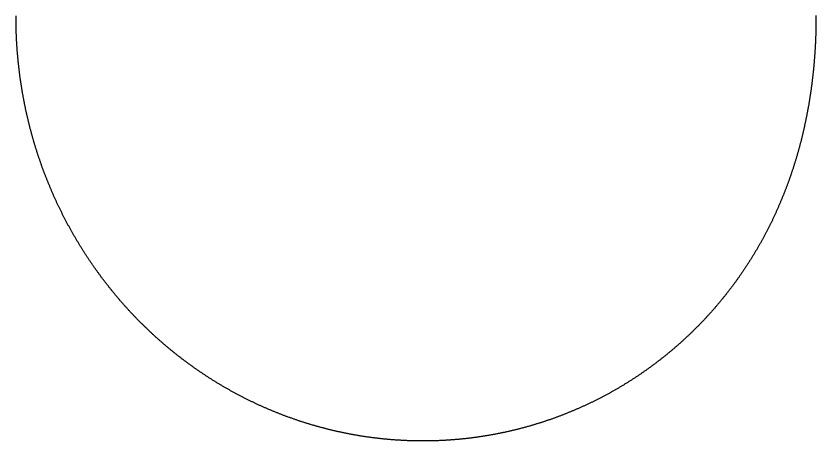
# Model space of a CAD drawing. Header units: metres. Extents: x -294 to 245, y -286 to 287.
# Drawn here: x -294 to 245, y -286 to 0 of the extents above; entities that cross this region are included whole.
import ezdxf

# ---------------------------------------------------------------- set-up
doc = ezdxf.new("R2010")
doc.units = ezdxf.units.M

msp = doc.modelspace()

# ---------------------------------------------------------------- linework, layer by layer
msp.add_lwpolyline([(245.04, 0.83), (245.04, 0.34), (245.04, 0), (245.04, 0), (245.04, -0.15), (245.04, -0.63), (245.04, -1.12), (245.04, -1.61), (245.04, -1.61), (245.03, -2.09), (245.03, -2.58), (245.03, -3.07), (245.02, -3.55), (245.02, -4.04), (245.01, -4.53), (245.01, -5.01), (245, -5.5), (244.99, -5.99), (244.98, -6.47), (244.98, -6.96), (244.97, -7.45), (244.96, -7.93), (244.95, -8.42), (244.94, -8.91), (244.92, -9.39), (244.91, -9.88), (244.9, -10.36), (244.88, -10.85), (244.87, -11.34), (244.85, -11.82), (244.84, -12.31), (244.82, -12.8), (244.8, -13.28), (244.79, -13.77), (244.77, -14.26), (244.75, -14.74), (244.73, -15.23), (244.71, -15.72), (244.69, -16.2), (244.67, -16.69), (244.65, -17.17), (244.62, -17.66), (244.6, -18.15), (244.58, -18.63), (244.55, -19.12), (244.52, -19.6), (244.5, -20.09), (244.47, -20.58), (244.44, -21.06), (244.42, -21.55), (244.39, -22.03), (244.36, -22.52), (244.33, -23.01), (244.3, -23.49), (244.27, -23.98), (244.23, -24.46), (244.2, -24.95), (244.17, -25.43), (244.13, -25.92), (244.1, -26.41), (244.06, -26.89), (244.03, -27.38), (243.99, -27.86), (243.95, -28.35), (243.91, -28.83), (243.88, -29.32), (243.84, -29.8), (243.8, -30.29), (243.75, -30.77), (243.71, -31.26), (243.67, -31.74), (243.63, -32.23), (243.58, -32.71), (243.54, -33.2), (243.49, -33.68), (243.45, -34.16), (243.4, -34.65), (243.35, -35.13), (243.31, -35.62), (243.26, -36.1), (243.21, -36.59), (243.16, -37.07), (243.11, -37.55), (243.05, -38.04), (243, -38.52), (242.95, -39.01), (242.9, -39.49), (242.84, -39.97), (242.79, -40.46), (242.73, -40.94), (242.67, -41.42), (242.62, -41.91), (242.56, -42.39), (242.5, -42.87), (242.44, -43.36), (242.38, -43.84), (242.32, -44.32), (242.26, -44.81), (242.2, -45.29), (242.14, -45.77), (242.07, -46.25), (242.01, -46.74), (241.94, -47.22), (241.88, -47.7), (241.81, -48.18), (241.75, -48.67), (241.68, -49.15), (241.61, -49.63), (241.54, -50.11), (241.47, -50.59), (241.4, -51.07), (241.33, -51.56), (241.26, -52.04), (241.19, -52.52), (241.11, -53), (241.04, -53.48), (240.97, -53.96), (240.89, -54.44), (240.82, -54.92), (240.74, -55.4), (240.66, -55.89), (240.58, -56.37), (240.5, -56.85), (240.43, -57.33), (240.35, -57.81), (240.26, -58.29), (240.18, -58.77), (240.1, -59.25), (240.02, -59.73), (239.93, -60.2), (239.85, -60.68), (239.76, -61.16), (239.68, -61.64), (239.59, -62.12), (239.5, -62.6), (239.42, -63.08), (239.33, -63.56), (239.24, -64.04), (239.15, -64.51), (239.06, -64.99), (238.96, -65.47), (238.87, -65.95), (238.78, -66.43), (238.68, -66.9), (238.59, -67.38), (238.49, -67.86), (238.4, -68.33), (238.3, -68.81), (238.2, -69.29), (238.11, -69.77), (238.01, -70.24), (237.91, -70.72), (237.81, -71.19), (237.71, -71.67), (237.61, -72.15), (237.5, -72.62), (237.4, -73.1), (237.3, -73.57), (237.19, -74.05), (237.09, -74.52), (236.98, -75), (236.87, -75.47), (236.77, -75.95), (236.66, -76.42), (236.55, -76.9), (236.44, -77.37), (236.33, -77.85), (236.22, -78.32), (236.11, -78.79), (235.99, -79.27), (235.88, -79.74), (235.77, -80.21), (235.65, -80.69), (235.54, -81.16), (235.42, -81.63), (235.3, -82.1), (235.18, -82.58), (235.07, -83.05), (234.95, -83.52), (234.83, -83.99), (234.71, -84.46), (234.58, -84.93), (234.46, -85.41), (234.34, -85.88), (234.21, -86.35), (234.09, -86.82), (233.96, -87.29), (233.84, -87.76), (233.71, -88.23), (233.58, -88.7), (233.46, -89.17), (233.33, -89.64), (233.2, -90.11), (233.07, -90.57), (232.93, -91.04), (232.8, -91.51), (232.67, -91.98), (232.53, -92.45), (232.4, -92.92), (232.26, -93.38), (232.13, -93.85), (231.99, -94.32), (231.85, -94.78), (231.72, -95.25), (231.58, -95.72), (231.44, -96.18), (231.3, -96.65), (231.15, -97.11), (231.01, -97.58), (230.87, -98.05), (230.73, -98.51), (230.58, -98.98), (230.44, -99.44), (230.29, -99.9), (230.14, -100.37), (229.99, -100.83), (229.85, -101.29), (229.7, -101.76), (229.55, -102.22), (229.4, -102.68), (229.24, -103.15), (229.09, -103.61), (228.94, -104.07), (228.78, -104.53), (228.63, -104.99), (228.47, -105.45), (228.32, -105.92), (228.16, -106.38), (228, -106.84), (227.84, -107.3), (227.68, -107.76), (227.52, -108.22), (227.36, -108.67), (227.2, -109.13), (227.04, -109.59), (226.87, -110.05), (226.71, -110.51), (226.54, -110.97), (226.38, -111.42), (226.21, -111.88), (226.04, -112.34), (225.87, -112.8), (225.71, -113.25), (225.54, -113.71), (225.37, -114.16), (225.19, -114.62), (225.02, -115.07), (224.85, -115.53), (224.68, -115.98), (224.5, -116.44), (224.33, -116.89), (224.15, -117.35), (223.97, -117.8), (223.8, -118.25), (223.62, -118.71), (223.44, -119.16), (223.26, -119.61), (223.08, -120.06), (222.9, -120.51), (222.71, -120.97), (222.53, -121.42), (222.35, -121.87), (222.16, -122.32), (221.98, -122.77), (221.79, -123.22), (221.6, -123.67), (221.42, -124.12), (221.23, -124.56), (221.04, -125.01), (220.85, -125.46), (220.66, -125.91), (220.46, -126.36), (220.27, -126.8), (220.08, -127.25), (219.88, -127.7), (219.69, -128.14), (219.49, -128.59), (219.3, -129.03), (219.1, -129.48), (218.9, -129.92), (218.7, -130.37), (218.5, -130.81), (218.3, -131.25), (218.1, -131.7), (217.9, -132.14), (217.7, -132.58), (217.49, -133.02), (217.29, -133.47), (217.08, -133.91), (216.88, -134.35), (216.67, -134.79), (216.46, -135.23), (216.25, -135.67), (216.04, -136.11), (215.83, -136.55), (215.62, -136.99), (215.41, -137.42), (215.2, -137.86), (214.99, -138.3), (214.77, -138.74), (214.56, -139.17), (214.34, -139.61), (214.13, -140.05), (213.91, -140.48), (213.69, -140.92), (213.48, -141.35), (213.26, -141.79), (213.04, -142.22), (212.82, -142.66), (212.59, -143.09), (212.37, -143.52), (212.15, -143.95), (211.93, -144.39), (211.7, -144.82), (211.48, -145.25), (211.25, -145.68), (211.02, -146.11), (210.8, -146.54), (210.57, -146.97), (210.34, -147.4), (210.11, -147.83), (209.88, -148.26), (209.65, -148.69), (209.42, -149.12), (209.18, -149.54), (208.95, -149.97), (208.71, -150.4), (208.48, -150.82), (208.24, -151.25), (208.01, -151.67), (207.77, -152.1), (207.53, -152.52), (207.29, -152.95), (207.05, -153.37), (206.81, -153.79), (206.57, -154.21), (206.32, -154.64), (206.08, -155.06), (205.84, -155.48), (205.59, -155.9), (205.35, -156.32), (205.1, -156.74), (204.85, -157.16), (204.61, -157.58), (204.36, -158), (204.11, -158.41), (203.86, -158.83), (203.61, -159.25), (203.36, -159.67), (203.1, -160.08), (202.85, -160.5), (202.6, -160.91), (202.34, -161.33), (202.09, -161.74), (201.83, -162.16), (201.58, -162.57), (201.32, -162.98), (201.06, -163.4), (200.8, -163.81), (200.54, -164.22), (200.28, -164.63), (200.02, -165.04), (199.76, -165.45), (199.5, -165.86), (199.23, -166.27), (198.97, -166.68), (198.7, -167.09), (198.44, -167.5), (198.17, -167.9), (197.91, -168.31), (197.64, -168.72), (197.37, -169.12), (197.1, -169.53), (196.83, -169.93), (196.56, -170.34), (196.29, -170.74), (196.02, -171.15), (195.74, -171.55), (195.47, -171.95), (195.19, -172.35), (194.92, -172.75), (194.64, -173.16), (194.37, -173.56), (194.09, -173.96), (193.81, -174.36), (193.53, -174.75), (193.25, -175.15), (192.97, -175.55), (192.69, -175.95), (192.41, -176.34), (192.13, -176.74), (191.84, -177.14), (191.56, -177.53), (191.27, -177.93), (190.99, -178.32), (190.7, -178.71), (190.42, -179.11), (190.13, -179.5), (189.84, -179.89), (189.55, -180.28), (189.26, -180.68), (188.97, -181.07), (188.68, -181.46), (188.39, -181.84), (188.09, -182.23), (187.8, -182.62), (187.51, -183.01), (187.21, -183.4), (186.92, -183.78), (186.62, -184.17), (186.32, -184.56), (186.03, -184.94), (185.73, -185.33), (185.43, -185.71), (185.13, -186.09), (184.83, -186.48), (184.53, -186.86), (184.22, -187.24), (183.92, -187.62), (183.62, -188), (183.31, -188.38), (183.01, -188.76), (182.7, -189.14), (182.4, -189.52), (182.09, -189.9), (181.78, -190.27), (181.47, -190.65), (181.17, -191.02), (180.86, -191.4), (180.55, -191.78), (180.23, -192.15), (179.92, -192.52), (179.61, -192.9), (179.3, -193.27), (178.98, -193.64), (178.67, -194.01), (178.35, -194.38), (178.04, -194.75), (177.72, -195.12), (177.4, -195.49), (177.09, -195.86), (176.77, -196.23), (176.45, -196.6), (176.13, -196.96), (175.81, -197.33), (175.48, -197.69), (175.16, -198.06), (174.84, -198.42), (174.52, -198.79), (174.19, -199.15), (173.87, -199.51), (173.54, -199.87), (173.22, -200.24), (172.89, -200.6), (172.56, -200.96), (172.23, -201.32), (171.91, -201.67), (171.58, -202.03), (171.25, -202.39), (170.92, -202.75), (170.58, -203.1), (170.25, -203.46), (169.92, -203.82), (169.59, -204.17), (169.25, -204.52), (168.92, -204.88), (168.58, -205.23), (168.25, -205.58), (167.91, -205.93), (167.57, -206.28), (167.23, -206.63), (166.89, -206.98), (166.56, -207.33), (166.21, -207.68), (165.87, -208.03), (165.53, -208.38), (165.19, -208.72), (164.85, -209.07), (164.51, -209.41), (164.16, -209.76), (163.82, -210.1), (163.47, -210.44), (163.13, -210.79), (162.78, -211.13), (162.43, -211.47), (162.08, -211.81), (161.74, -212.15), (161.39, -212.49), (161.04, -212.83), (160.69, -213.16), (160.34, -213.5), (159.98, -213.84), (159.63, -214.17), (159.28, -214.51), (158.92, -214.84), (158.57, -215.18), (158.22, -215.51), (157.86, -215.84), (157.5, -216.18), (157.15, -216.51), (156.79, -216.84), (156.43, -217.17), (156.07, -217.5), (155.72, -217.82), (155.36, -218.15), (155, -218.48), (154.63, -218.81), (154.27, -219.13), (153.91, -219.46), (153.55, -219.78), (153.18, -220.11), (152.82, -220.43), (152.46, -220.75), (152.09, -221.07), (151.72, -221.39), (151.36, -221.71), (150.99, -222.03), (150.62, -222.35), (150.25, -222.67), (149.89, -222.99), (149.52, -223.3), (149.15, -223.62), (148.78, -223.94), (148.4, -224.25), (148.03, -224.56), (147.66, -224.88), (147.29, -225.19), (146.91, -225.5), (146.54, -225.81), (146.16, -226.12), (145.79, -226.43), (145.41, -226.74), (145.04, -227.05), (144.66, -227.36), (144.28, -227.67), (143.9, -227.97), (143.53, -228.28), (143.15, -228.58), (142.77, -228.89), (142.39, -229.19), (142, -229.49), (141.62, -229.8), (141.24, -230.1), (140.86, -230.4), (140.48, -230.7), (140.09, -231), (139.71, -231.3), (139.32, -231.59), (138.94, -231.89), (138.55, -232.19), (138.16, -232.48), (137.78, -232.78), (137.39, -233.07), (137, -233.37), (136.61, -233.66), (136.22, -233.95), (135.83, -234.24), (135.44, -234.53), (135.05, -234.82), (134.66, -235.11), (134.27, -235.4), (133.87, -235.69), (133.48, -235.97), (133.09, -236.26), (132.69, -236.55), (132.3, -236.83), (131.9, -237.11), (131.51, -237.4), (131.11, -237.68), (130.71, -237.96), (130.32, -238.24), (129.92, -238.52), (129.52, -238.8), (129.12, -239.08), (128.72, -239.36), (128.32, -239.64), (127.92, -239.91), (127.52, -240.19), (127.12, -240.46), (126.72, -240.74), (126.31, -241.01), (125.91, -241.29), (125.51, -241.56), (125.1, -241.83), (124.7, -242.1), (124.29, -242.37), (123.89, -242.64), (123.48, -242.91), (123.08, -243.17), (122.67, -243.44), (122.26, -243.71), (121.85, -243.97), (121.44, -244.24), (121.04, -244.5), (120.63, -244.76), (120.22, -245.03), (119.81, -245.29), (119.39, -245.55), (118.98, -245.81), (118.57, -246.07), (118.16, -246.33), (117.75, -246.58), (117.33, -246.84), (116.92, -247.1), (116.5, -247.35), (116.09, -247.61), (115.67, -247.86), (115.26, -248.11), (114.84, -248.36), (114.42, -248.62), (114.01, -248.87), (113.59, -249.12), (113.17, -249.36), (112.75, -249.61), (112.33, -249.86), (111.91, -250.11), (111.49, -250.35), (111.07, -250.6), (110.65, -250.84), (110.23, -251.09), (109.81, -251.33), (109.39, -251.57), (108.96, -251.81), (108.54, -252.05), (108.12, -252.29), (107.69, -252.53), (107.27, -252.77), (106.84, -253.01), (106.42, -253.24), (105.99, -253.48), (105.57, -253.71), (105.14, -253.95), (104.71, -254.18), (104.28, -254.41), (103.86, -254.64), (103.43, -254.87), (103, -255.1), (102.57, -255.33), (102.14, -255.56), (101.71, -255.79), (101.28, -256.01), (100.85, -256.24), (100.42, -256.47), (99.98, -256.69), (99.55, -256.91), (99.12, -257.14), (98.69, -257.36), (98.25, -257.58), (97.82, -257.8), (97.38, -258.02), (96.95, -258.24), (96.51, -258.45), (96.08, -258.67), (95.64, -258.89), (95.2, -259.1), (94.77, -259.32), (94.33, -259.53), (93.89, -259.74), (93.45, -259.96), (93.02, -260.17), (92.58, -260.38), (92.14, -260.59), (91.7, -260.79), (91.26, -261), (90.82, -261.21), (90.38, -261.42), (89.93, -261.62), (89.49, -261.83), (89.05, -262.03), (88.61, -262.23), (88.17, -262.43), (87.72, -262.64), (87.28, -262.84), (86.84, -263.03), (86.39, -263.23), (85.95, -263.43), (85.5, -263.63), (85.06, -263.82), (84.61, -264.02), (84.16, -264.21), (83.72, -264.41), (83.27, -264.6), (82.82, -264.79), (82.38, -264.98), (81.93, -265.17), (81.48, -265.36), (81.03, -265.55), (80.58, -265.74), (80.13, -265.93), (79.68, -266.11), (79.23, -266.3), (78.78, -266.48), (78.33, -266.66), (77.88, -266.85), (77.43, -267.03), (76.98, -267.21), (76.52, -267.39), (76.07, -267.57), (75.62, -267.75), (75.17, -267.93), (74.71, -268.1), (74.26, -268.28), (73.8, -268.45), (73.35, -268.63), (72.89, -268.8), (72.44, -268.97), (71.98, -269.14), (71.53, -269.32), (71.07, -269.49), (70.62, -269.65), (70.16, -269.82), (69.7, -269.99), (69.24, -270.16), (68.79, -270.32), (68.33, -270.49), (67.87, -270.65), (67.41, -270.81), (66.95, -270.98), (66.49, -271.14), (66.03, -271.3), (65.57, -271.46), (65.11, -271.62), (64.65, -271.77), (64.19, -271.93), (63.73, -272.09), (63.27, -272.24), (62.81, -272.4), (62.35, -272.55), (61.89, -272.7), (61.42, -272.86), (60.96, -273.01), (60.5, -273.16), (60.03, -273.31), (59.57, -273.45), (59.11, -273.6), (58.64, -273.75), (58.18, -273.89), (57.71, -274.04), (57.25, -274.18), (56.78, -274.33), (56.32, -274.47), (55.85, -274.61), (55.39, -274.75), (54.92, -274.89), (54.45, -275.03), (53.99, -275.17), (53.52, -275.3), (53.05, -275.44), (52.59, -275.57), (52.12, -275.71), (51.65, -275.84), (51.18, -275.97), (50.71, -276.11), (50.24, -276.24), (49.77, -276.37), (49.31, -276.5), (48.84, -276.62), (48.37, -276.75), (47.9, -276.88), (47.43, -277), (46.96, -277.13), (46.48, -277.25), (46.01, -277.37), (45.54, -277.5), (45.07, -277.62), (44.6, -277.74), (44.13, -277.86), (43.66, -277.98), (43.18, -278.09), (42.71, -278.21), (42.24, -278.33), (41.77, -278.44), (41.29, -278.56), (40.82, -278.67), (40.35, -278.78), (39.87, -278.89), (39.4, -279), (38.92, -279.11), (38.45, -279.22), (37.97, -279.33), (37.5, -279.44), (37.02, -279.54), (36.55, -279.65), (36.07, -279.75), (35.6, -279.86), (35.12, -279.96), (34.65, -280.06), (34.17, -280.16), (33.69, -280.26), (33.22, -280.36), (32.74, -280.46), (32.26, -280.56), (31.79, -280.66), (31.31, -280.75), (30.83, -280.85), (30.36, -280.94), (29.88, -281.03), (29.4, -281.12), (28.92, -281.22), (28.44, -281.31), (27.96, -281.39), (27.49, -281.48), (27.01, -281.57), (26.53, -281.66), (26.05, -281.74), (25.57, -281.83), (25.09, -281.91), (24.61, -282), (24.13, -282.08), (23.65, -282.16), (23.17, -282.24), (22.69, -282.32), (22.21, -282.4), (21.73, -282.47), (21.25, -282.55), (20.77, -282.63), (20.29, -282.7), (19.81, -282.78), (19.33, -282.85), (18.84, -282.92), (18.36, -282.99), (17.88, -283.06), (17.4, -283.13), (16.92, -283.2), (16.44, -283.27), (15.95, -283.34), (15.47, -283.4), (14.99, -283.47), (14.51, -283.53), (14.02, -283.6), (13.54, -283.66), (13.06, -283.72), (12.58, -283.78), (12.09, -283.84), (11.61, -283.9), (11.13, -283.96), (10.64, -284.01), (10.16, -284.07), (9.68, -284.13), (9.19, -284.18), (8.71, -284.23), (8.23, -284.29), (7.74, -284.34), (7.26, -284.39), (6.77, -284.44), (6.29, -284.49), (5.8, -284.53), (5.32, -284.58), (4.84, -284.63), (4.35, -284.67), (3.87, -284.72), (3.38, -284.76), (2.9, -284.8), (2.41, -284.85), (1.93, -284.89), (1.44, -284.93), (0.96, -284.97), (0.47, -285), (-0.01, -285.04), (-0.5, -285.08), (-0.98, -285.11), (-1.47, -285.15), (-1.96, -285.18), (-2.44, -285.21), (-2.93, -285.24), (-3.41, -285.27), (-3.9, -285.3), (-4.38, -285.33), (-4.87, -285.36), (-5.36, -285.39), (-5.84, -285.41), (-6.33, -285.44), (-6.81, -285.46), (-7.3, -285.49), (-7.79, -285.51), (-8.27, -285.53), (-8.76, -285.55), (-9.25, -285.57), (-9.73, -285.59), (-10.22, -285.61), (-10.7, -285.63), (-11.19, -285.64), (-11.68, -285.66), (-12.16, -285.67), (-12.65, -285.69), (-13.14, -285.7), (-13.62, -285.71), (-14.11, -285.72), (-14.6, -285.73), (-15.08, -285.74), (-15.57, -285.75), (-16.06, -285.76), (-16.54, -285.77), (-17.03, -285.77), (-17.52, -285.78), (-18, -285.78), (-18.49, -285.78), (-18.98, -285.78), (-19.46, -285.79), (-19.95, -285.79), (-20.44, -285.79), (-20.92, -285.78), (-21.41, -285.78), (-21.9, -285.78), (-22.38, -285.77), (-22.87, -285.77), (-23.36, -285.76), (-23.84, -285.76), (-24.33, -285.75), (-24.82, -285.74), (-25.3, -285.73), (-25.79, -285.72), (-26.28, -285.71), (-26.76, -285.69), (-27.25, -285.68), (-27.74, -285.67), (-28.22, -285.65), (-28.71, -285.63), (-29.2, -285.62), (-29.68, -285.6), (-30.17, -285.58), (-30.65, -285.56), (-31.14, -285.54), (-31.63, -285.52), (-32.11, -285.5), (-32.6, -285.47), (-33.09, -285.45), (-33.57, -285.42), (-34.06, -285.4), (-34.54, -285.37), (-35.03, -285.34), (-35.52, -285.32), (-36, -285.29), (-36.49, -285.26), (-36.97, -285.22), (-37.46, -285.19), (-37.94, -285.16), (-38.43, -285.12), (-38.92, -285.09), (-39.4, -285.05), (-39.89, -285.02), (-40.37, -284.98), (-40.86, -284.94), (-41.34, -284.9), (-41.83, -284.86), (-42.31, -284.82), (-42.8, -284.78), (-43.28, -284.74), (-43.77, -284.69), (-44.25, -284.65), (-44.73, -284.6), (-45.22, -284.55), (-45.7, -284.51), (-46.19, -284.46), (-46.67, -284.41), (-47.16, -284.36), (-47.64, -284.31), (-48.12, -284.26), (-48.61, -284.2), (-49.09, -284.15), (-49.58, -284.09), (-50.06, -284.04), (-50.54, -283.98), (-51.03, -283.93), (-51.51, -283.87), (-51.99, -283.81), (-52.48, -283.75), (-52.96, -283.69), (-53.44, -283.63), (-53.92, -283.56), (-54.41, -283.5), (-54.89, -283.43), (-55.37, -283.37), (-55.85, -283.3), (-56.33, -283.24), (-56.82, -283.17), (-57.3, -283.1), (-57.78, -283.03), (-58.26, -282.96), (-58.74, -282.89), (-59.22, -282.81), (-59.71, -282.74), (-60.19, -282.67), (-60.67, -282.59), (-61.15, -282.52), (-61.63, -282.44), (-62.11, -282.36), (-62.59, -282.28), (-63.07, -282.2), (-63.55, -282.12), (-64.03, -282.04), (-64.51, -281.96), (-64.99, -281.87), (-65.47, -281.79), (-65.95, -281.71), (-66.43, -281.62), (-66.91, -281.53), (-67.38, -281.45), (-67.86, -281.36), (-68.34, -281.27), (-68.82, -281.18), (-69.3, -281.09), (-69.78, -281), (-70.25, -280.9), (-70.73, -280.81), (-71.21, -280.71), (-71.69, -280.62), (-72.16, -280.52), (-72.64, -280.43), (-73.12, -280.33), (-73.59, -280.23), (-74.07, -280.13), (-74.55, -280.03), (-75.02, -279.93), (-75.5, -279.82), (-75.97, -279.72), (-76.45, -279.62), (-76.92, -279.51), (-77.4, -279.41), (-77.87, -279.3), (-78.35, -279.19), (-78.82, -279.08), (-79.3, -278.97), (-79.77, -278.86), (-80.25, -278.75), (-80.72, -278.64), (-81.19, -278.53), (-81.67, -278.42), (-82.14, -278.3), (-82.61, -278.19), (-83.08, -278.07), (-83.56, -277.95), (-84.03, -277.83), (-84.5, -277.72), (-84.97, -277.6), (-85.44, -277.48), (-85.92, -277.35), (-86.39, -277.23), (-86.86, -277.11), (-87.33, -276.98), (-87.8, -276.86), (-88.27, -276.73), (-88.74, -276.61), (-89.21, -276.48), (-89.68, -276.35), (-90.15, -276.22), (-90.62, -276.09), (-91.09, -275.96), (-91.55, -275.83), (-92.02, -275.7), (-92.49, -275.56), (-92.96, -275.43), (-93.43, -275.3), (-93.89, -275.16), (-94.36, -275.02), (-94.83, -274.88), (-95.29, -274.75), (-95.76, -274.61), (-96.23, -274.47), (-96.69, -274.33), (-97.16, -274.18), (-97.62, -274.04), (-98.09, -273.9), (-98.55, -273.75), (-99.02, -273.61), (-99.48, -273.46), (-99.95, -273.31), (-100.41, -273.17), (-100.87, -273.02), (-101.34, -272.87), (-101.8, -272.72), (-102.26, -272.57), (-102.72, -272.41), (-103.19, -272.26), (-103.65, -272.11), (-104.11, -271.95), (-104.57, -271.8), (-105.03, -271.64), (-105.49, -271.48), (-105.95, -271.33), (-106.41, -271.17), (-106.87, -271.01), (-107.33, -270.85), (-107.79, -270.69), (-108.25, -270.52), (-108.71, -270.36), (-109.17, -270.2), (-109.62, -270.03), (-110.08, -269.87), (-110.54, -269.7), (-111, -269.53), (-111.45, -269.37), (-111.91, -269.2), (-112.37, -269.03), (-112.82, -268.86), (-113.28, -268.69), (-113.73, -268.51), (-114.19, -268.34), (-114.64, -268.17), (-115.1, -267.99), (-115.55, -267.82), (-116, -267.64), (-116.46, -267.46), (-116.91, -267.29), (-117.36, -267.11), (-117.82, -266.93), (-118.27, -266.75), (-118.72, -266.57), (-119.17, -266.39), (-119.62, -266.2), (-120.07, -266.02), (-120.52, -265.83), (-120.97, -265.65), (-121.42, -265.46), (-121.87, -265.28), (-122.32, -265.09), (-122.77, -264.9), (-123.22, -264.71), (-123.67, -264.52), (-124.12, -264.33), (-124.56, -264.14), (-125.01, -263.95), (-125.46, -263.75), (-125.9, -263.56), (-126.35, -263.36), (-126.79, -263.17), (-127.24, -262.97), (-127.68, -262.78), (-128.13, -262.58), (-128.57, -262.38), (-129.02, -262.18), (-129.46, -261.98), (-129.9, -261.78), (-130.35, -261.57), (-130.79, -261.37), (-131.23, -261.17), (-131.67, -260.96), (-132.11, -260.76), (-132.55, -260.55), (-133, -260.34), (-133.44, -260.14), (-133.88, -259.93), (-134.31, -259.72), (-134.75, -259.51), (-135.19, -259.3), (-135.63, -259.09), (-136.07, -258.87), (-136.51, -258.66), (-136.94, -258.45), (-137.38, -258.23), (-137.82, -258.02), (-138.25, -257.8), (-138.69, -257.58), (-139.12, -257.36), (-139.56, -257.15), (-139.99, -256.93), (-140.43, -256.71), (-140.86, -256.48), (-141.29, -256.26), (-141.73, -256.04), (-142.16, -255.82), (-142.59, -255.59), (-143.02, -255.37), (-143.45, -255.14), (-143.88, -254.91), (-144.31, -254.69), (-144.74, -254.46), (-145.17, -254.23), (-145.6, -254), (-146.03, -253.77), (-146.46, -253.54), (-146.89, -253.31), (-147.31, -253.07), (-147.74, -252.84), (-148.17, -252.61), (-148.59, -252.37), (-149.02, -252.14), (-149.44, -251.9), (-149.87, -251.66), (-150.29, -251.42), (-150.72, -251.18), (-151.14, -250.94), (-151.57, -250.7), (-151.99, -250.46), (-152.41, -250.22), (-152.83, -249.98), (-153.25, -249.73), (-153.67, -249.49), (-154.1, -249.25), (-154.52, -249), (-154.93, -248.75), (-155.35, -248.51), (-155.77, -248.26), (-156.19, -248.01), (-156.61, -247.76), (-157.03, -247.51), (-157.44, -247.26), (-157.86, -247.01), (-158.28, -246.75), (-158.69, -246.5), (-159.11, -246.25), (-159.52, -245.99), (-159.94, -245.74), (-160.35, -245.48), (-160.76, -245.22), (-161.18, -244.97), (-161.59, -244.71), (-162, -244.45), (-162.41, -244.19), (-162.82, -243.93), (-163.23, -243.67), (-163.64, -243.41), (-164.05, -243.14), (-164.46, -242.88), (-164.87, -242.62), (-165.28, -242.35), (-165.69, -242.09), (-166.1, -241.82), (-166.5, -241.55), (-166.91, -241.28), (-167.32, -241.02), (-167.72, -240.75), (-168.13, -240.48), (-168.53, -240.21), (-168.93, -239.93), (-169.34, -239.66), (-169.74, -239.39), (-170.14, -239.12), (-170.55, -238.84), (-170.95, -238.57), (-171.35, -238.29), (-171.75, -238.01), (-172.15, -237.74), (-172.55, -237.46), (-172.95, -237.18), (-173.35, -236.9), (-173.74, -236.62), (-174.14, -236.34), (-174.54, -236.06), (-174.93, -235.78), (-175.33, -235.49), (-175.73, -235.21), (-176.12, -234.93), (-176.52, -234.64), (-176.91, -234.35), (-177.3, -234.07), (-177.7, -233.78), (-178.09, -233.49), (-178.48, -233.21), (-178.87, -232.92), (-179.26, -232.63), (-179.65, -232.34), (-180.04, -232.04), (-180.43, -231.75), (-180.82, -231.46), (-181.21, -231.17), (-181.6, -230.87), (-181.99, -230.58), (-182.37, -230.28), (-182.76, -229.99), (-183.15, -229.69), (-183.53, -229.39), (-183.92, -229.09), (-184.3, -228.8), (-184.68, -228.5), (-185.07, -228.2), (-185.45, -227.9), (-185.83, -227.59), (-186.21, -227.29), (-186.59, -226.99), (-186.97, -226.69), (-187.35, -226.38), (-187.73, -226.08), (-188.11, -225.77), (-188.49, -225.46), (-188.87, -225.16), (-189.25, -224.85), (-189.62, -224.54), (-190, -224.23), (-190.37, -223.92), (-190.75, -223.61), (-191.12, -223.3), (-191.5, -222.99), (-191.87, -222.68), (-192.24, -222.37), (-192.62, -222.05), (-192.99, -221.74), (-193.36, -221.42), (-193.73, -221.11), (-194.1, -220.79), (-194.47, -220.48), (-194.84, -220.16), (-195.21, -219.84), (-195.58, -219.52), (-195.94, -219.2), (-196.31, -218.88), (-196.68, -218.56), (-197.04, -218.24), (-197.41, -217.92), (-197.77, -217.6), (-198.14, -217.28), (-198.5, -216.95), (-198.86, -216.63), (-199.22, -216.3), (-199.59, -215.98), (-199.95, -215.65), (-200.31, -215.32), (-200.67, -215), (-201.03, -214.67), (-201.39, -214.34), (-201.74, -214.01), (-202.1, -213.68), (-202.46, -213.35), (-202.82, -213.02), (-203.17, -212.68), (-203.53, -212.35), (-203.88, -212.02), (-204.24, -211.68), (-204.59, -211.35), (-204.94, -211.02), (-205.29, -210.68), (-205.65, -210.34), (-206, -210.01), (-206.35, -209.67), (-206.7, -209.33), (-207.05, -208.99), (-207.4, -208.65), (-207.75, -208.31), (-208.09, -207.97), (-208.44, -207.63), (-208.79, -207.29), (-209.13, -206.95), (-209.48, -206.6), (-209.82, -206.26), (-210.17, -205.92), (-210.51, -205.57), (-210.85, -205.23), (-211.2, -204.88), (-211.54, -204.53), (-211.88, -204.19), (-212.22, -203.84), (-212.56, -203.49), (-212.9, -203.14), (-213.24, -202.79), (-213.57, -202.44), (-213.91, -202.09), (-214.25, -201.74), (-214.58, -201.39), (-214.92, -201.03), (-215.26, -200.68), (-215.59, -200.33), (-215.92, -199.97), (-216.26, -199.62), (-216.59, -199.26), (-216.92, -198.91), (-217.25, -198.55), (-217.58, -198.19), (-217.91, -197.84), (-218.24, -197.48), (-218.57, -197.12), (-218.9, -196.76), (-219.23, -196.4), (-219.55, -196.04), (-219.88, -195.68), (-220.21, -195.32), (-220.53, -194.95), (-220.86, -194.59), (-221.18, -194.23), (-221.5, -193.86), (-221.83, -193.5), (-222.15, -193.13), (-222.47, -192.77), (-222.79, -192.4), (-223.11, -192.04), (-223.43, -191.67), (-223.75, -191.3), (-224.07, -190.93), (-224.38, -190.56), (-224.7, -190.19), (-225.02, -189.82), (-225.33, -189.45), (-225.65, -189.08), (-225.96, -188.71), (-226.27, -188.34), (-226.59, -187.97), (-226.9, -187.59), (-227.21, -187.22), (-227.52, -186.84), (-227.83, -186.47), (-228.14, -186.09), (-228.45, -185.72), (-228.76, -185.34), (-229.07, -184.96), (-229.37, -184.59), (-229.68, -184.21), (-229.99, -183.83), (-230.29, -183.45), (-230.6, -183.07), (-230.9, -182.69), (-231.2, -182.31), (-231.51, -181.93), (-231.81, -181.55), (-232.11, -181.16), (-232.41, -180.78), (-232.71, -180.4), (-233.01, -180.01), (-233.31, -179.63), (-233.6, -179.24), (-233.9, -178.86), (-234.2, -178.47), (-234.49, -178.09), (-234.79, -177.7), (-235.08, -177.31), (-235.38, -176.92), (-235.67, -176.54), (-235.96, -176.15), (-236.26, -175.76), (-236.55, -175.37), (-236.84, -174.98), (-237.13, -174.59), (-237.42, -174.19), (-237.7, -173.8), (-237.99, -173.41), (-238.28, -173.02), (-238.57, -172.62), (-238.85, -172.23), (-239.14, -171.84), (-239.42, -171.44), (-239.71, -171.05), (-239.99, -170.65), (-240.27, -170.25), (-240.55, -169.86), (-240.83, -169.46), (-241.11, -169.06), (-241.39, -168.66), (-241.67, -168.26), (-241.95, -167.86), (-242.23, -167.46), (-242.51, -167.06), (-242.78, -166.66), (-243.06, -166.26), (-243.33, -165.86), (-243.61, -165.46), (-243.88, -165.06), (-244.15, -164.65), (-244.43, -164.25), (-244.7, -163.85), (-244.97, -163.44), (-245.24, -163.04), (-245.51, -162.63), (-245.78, -162.23), (-246.04, -161.82), (-246.31, -161.41), (-246.58, -161.01), (-246.85, -160.6), (-247.11, -160.19), (-247.38, -159.78), (-247.64, -159.37), (-247.9, -158.96), (-248.16, -158.55), (-248.43, -158.14), (-248.69, -157.73), (-248.95, -157.32), (-249.21, -156.91), (-249.47, -156.5), (-249.73, -156.09), (-249.98, -155.67), (-250.24, -155.26), (-250.5, -154.85), (-250.75, -154.43), (-251.01, -154.02), (-251.26, -153.6), (-251.51, -153.19), (-251.77, -152.77), (-252.02, -152.35), (-252.27, -151.94), (-252.52, -151.52), (-252.77, -151.1), (-253.02, -150.68), (-253.27, -150.26), (-253.52, -149.85), (-253.76, -149.43), (-254.01, -149.01), (-254.25, -148.59), (-254.5, -148.17), (-254.74, -147.74), (-254.99, -147.32), (-255.23, -146.9), (-255.47, -146.48), (-255.71, -146.06), (-255.95, -145.63), (-256.19, -145.21), (-256.43, -144.79), (-256.67, -144.36), (-256.91, -143.94), (-257.15, -143.51), (-257.38, -143.09), (-257.62, -142.66), (-257.85, -142.23), (-258.09, -141.81), (-258.32, -141.38), (-258.55, -140.95), (-258.79, -140.53), (-259.02, -140.1), (-259.25, -139.67), (-259.48, -139.24), (-259.71, -138.81), (-259.93, -138.38), (-260.16, -137.95), (-260.39, -137.52), (-260.62, -137.09), (-260.84, -136.66), (-261.07, -136.23), (-261.29, -135.79), (-261.51, -135.36), (-261.73, -134.93), (-261.96, -134.5), (-262.18, -134.06), (-262.4, -133.63), (-262.62, -133.19), (-262.84, -132.76), (-263.05, -132.32), (-263.27, -131.89), (-263.49, -131.45), (-263.7, -131.02), (-263.92, -130.58), (-264.13, -130.14), (-264.35, -129.71), (-264.56, -129.27), (-264.77, -128.83), (-264.99, -128.39), (-265.2, -127.95), (-265.41, -127.51), (-265.62, -127.07), (-265.82, -126.63), (-266.03, -126.19), (-266.24, -125.75), (-266.45, -125.31), (-266.65, -124.87), (-266.86, -124.43), (-267.06, -123.99), (-267.26, -123.55), (-267.47, -123.1), (-267.67, -122.66), (-267.87, -122.22), (-268.07, -121.77), (-268.27, -121.33), (-268.47, -120.89), (-268.67, -120.44), (-268.86, -120), (-269.06, -119.55), (-269.26, -119.11), (-269.45, -118.66), (-269.65, -118.21), (-269.84, -117.77), (-270.03, -117.32), (-270.22, -116.87), (-270.42, -116.43), (-270.61, -115.98), (-270.8, -115.53), (-270.99, -115.08), (-271.17, -114.63), (-271.36, -114.18), (-271.55, -113.73), (-271.74, -113.28), (-271.92, -112.83), (-272.11, -112.38), (-272.29, -111.93), (-272.47, -111.48), (-272.65, -111.03), (-272.84, -110.58), (-273.02, -110.13), (-273.2, -109.68), (-273.38, -109.22), (-273.56, -108.77), (-273.73, -108.32), (-273.91, -107.86), (-274.09, -107.41), (-274.26, -106.96), (-274.44, -106.5), (-274.61, -106.05), (-274.78, -105.59), (-274.96, -105.14), (-275.13, -104.68), (-275.3, -104.23), (-275.47, -103.77), (-275.64, -103.32), (-275.81, -102.86), (-275.98, -102.4), (-276.14, -101.94), (-276.31, -101.49), (-276.48, -101.03), (-276.64, -100.57), (-276.8, -100.11), (-276.97, -99.66), (-277.13, -99.2), (-277.29, -98.74), (-277.45, -98.28), (-277.61, -97.82), (-277.77, -97.36), (-277.93, -96.9), (-278.09, -96.44), (-278.25, -95.98), (-278.4, -95.52), (-278.56, -95.06), (-278.71, -94.59), (-278.87, -94.13), (-279.02, -93.67), (-279.18, -93.21), (-279.33, -92.75), (-279.48, -92.28), (-279.63, -91.82), (-279.78, -91.36), (-279.93, -90.89), (-280.07, -90.43), (-280.22, -89.97), (-280.37, -89.5), (-280.51, -89.04), (-280.66, -88.57), (-280.8, -88.11), (-280.95, -87.64), (-281.09, -87.18), (-281.23, -86.71), (-281.37, -86.25), (-281.51, -85.78), (-281.65, -85.31), (-281.79, -84.85), (-281.93, -84.38), (-282.07, -83.91), (-282.2, -83.45), (-282.34, -82.98), (-282.47, -82.51), (-282.61, -82.04), (-282.74, -81.58), (-282.87, -81.11), (-283, -80.64), (-283.13, -80.17), (-283.27, -79.7), (-283.39, -79.23), (-283.52, -78.76), (-283.65, -78.29), (-283.78, -77.82), (-283.91, -77.35), (-284.03, -76.88), (-284.16, -76.41), (-284.28, -75.94), (-284.4, -75.47), (-284.53, -75), (-284.65, -74.53), (-284.77, -74.06), (-284.89, -73.59), (-285.01, -73.11), (-285.13, -72.64), (-285.24, -72.17), (-285.36, -71.7), (-285.48, -71.22), (-285.59, -70.75), (-285.71, -70.28), (-285.82, -69.81), (-285.94, -69.33), (-286.05, -68.86), (-286.16, -68.39), (-286.27, -67.91), (-286.38, -67.44), (-286.49, -66.96), (-286.6, -66.49), (-286.71, -66.01), (-286.81, -65.54), (-286.92, -65.06), (-287.02, -64.59), (-287.13, -64.11), (-287.23, -63.64), (-287.34, -63.16), (-287.44, -62.69), (-287.54, -62.21), (-287.64, -61.73), (-287.74, -61.26), (-287.84, -60.78), (-287.94, -60.3), (-288.04, -59.83), (-288.13, -59.35), (-288.23, -58.87), (-288.32, -58.4), (-288.42, -57.92), (-288.51, -57.44), (-288.6, -56.96), (-288.7, -56.49), (-288.79, -56.01), (-288.88, -55.53), (-288.97, -55.05), (-289.06, -54.57), (-289.15, -54.09), (-289.23, -53.62), (-289.32, -53.14), (-289.4, -52.66), (-289.49, -52.18), (-289.57, -51.7), (-289.66, -51.22), (-289.74, -50.74), (-289.82, -50.26), (-289.9, -49.78), (-289.98, -49.3), (-290.06, -48.82), (-290.14, -48.34), (-290.22, -47.86), (-290.3, -47.38), (-290.37, -46.9), (-290.45, -46.42), (-290.53, -45.94), (-290.6, -45.46), (-290.67, -44.97), (-290.75, -44.49), (-290.82, -44.01), (-290.89, -43.53), (-290.96, -43.05), (-291.03, -42.57), (-291.1, -42.08), (-291.16, -41.6), (-291.23, -41.12), (-291.3, -40.64), (-291.36, -40.16), (-291.43, -39.67), (-291.49, -39.19), (-291.55, -38.71), (-291.62, -38.23), (-291.68, -37.74), (-291.74, -37.26), (-291.8, -36.78), (-291.86, -36.29), (-291.92, -35.81), (-291.97, -35.33), (-292.03, -34.84), (-292.09, -34.36), (-292.14, -33.88), (-292.2, -33.39), (-292.25, -32.91), (-292.3, -32.43), (-292.36, -31.94), (-292.41, -31.46), (-292.46, -30.97), (-292.51, -30.49), (-292.56, -30.01), (-292.61, -29.52), (-292.65, -29.04), (-292.7, -28.55), (-292.75, -28.07), (-292.79, -27.58), (-292.84, -27.1), (-292.88, -26.61), (-292.92, -26.13), (-292.96, -25.64), (-293, -25.16), (-293.05, -24.67), (-293.08, -24.19), (-293.12, -23.7), (-293.16, -23.22), (-293.2, -22.73), (-293.23, -22.25), (-293.27, -21.76), (-293.3, -21.28), (-293.34, -20.79), (-293.37, -20.31), (-293.4, -19.82), (-293.44, -19.33), (-293.47, -18.85), (-293.5, -18.36), (-293.53, -17.88), (-293.55, -17.39), (-293.58, -16.91), (-293.61, -16.42), (-293.63, -15.93), (-293.66, -15.45), (-293.68, -14.96), (-293.71, -14.48), (-293.73, -13.99), (-293.75, -13.5), (-293.77, -13.02), (-293.8, -12.53), (-293.81, -12.04), (-293.83, -11.56), (-293.85, -11.07), (-293.87, -10.59), (-293.89, -10.1), (-293.9, -9.61), (-293.92, -9.13), (-293.93, -8.64), (-293.94, -8.15), (-293.96, -7.67), (-293.97, -7.18), (-293.98, -6.69), (-293.99, -6.21), (-294, -5.72), (-294.01, -5.23), (-294.02, -4.75), (-294.02, -4.26), (-294.03, -3.77), (-294.04, -3.29), (-294.04, -2.8), (-294.04, -2.31), (-294.05, -1.83), (-294.05, -1.34), (-294.05, -0.85), (-294.05, -0.37), (-294.05, 0.12), (-294.05, 0.61)])

doc.saveas('drawing.dxf')
